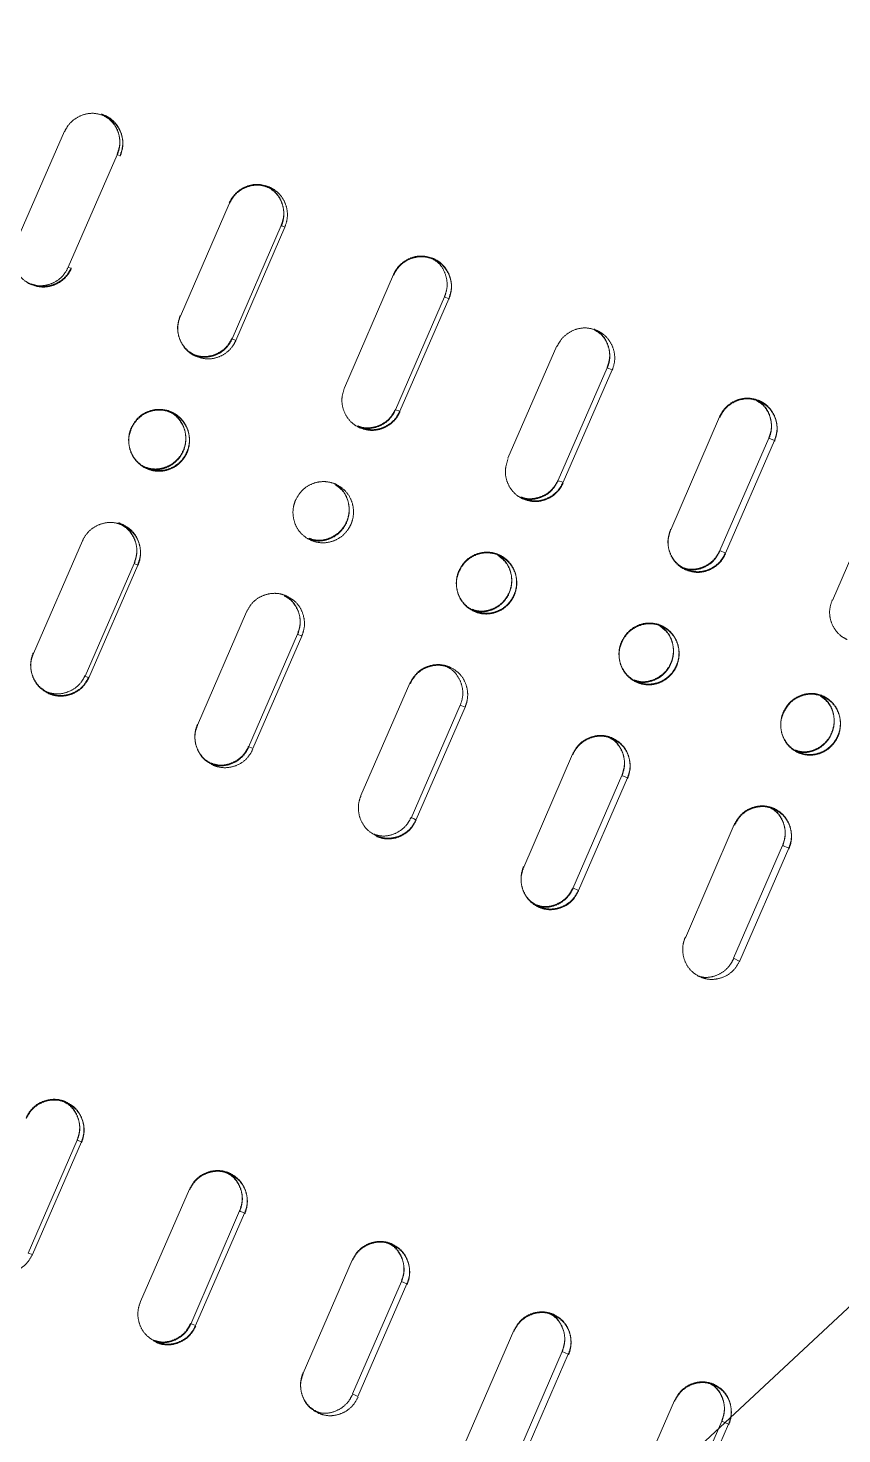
# Model space of a CAD drawing. Header units: millimetres. Extents: x -71377 to 516042, y -145869 to 441446.
# Drawn here: x 177106.5 to 177239.2, y 171241.6 to 171470.8 of the extents above; entities that cross this region are included whole.
import ezdxf

# ---------------------------------------------------------------- set-up
doc = ezdxf.new("R2010")
doc.units = ezdxf.units.MM
doc.header["$LTSCALE"] = 1000
doc.linetypes.add('IMPORT-DASHEDX2 _4_', pattern=[152.4, 101.6, -50.8])
for name, color, linetype, lineweight in [('05', 5, 'IMPORT-DASHEDX2 _4_', 5), ('06', 6, 'Continuous', 5), ('A-fnsh', 5, 'Continuous', 5), ('조경라인_dwg', 8, 'Continuous', 5)]:
    doc.layers.add(name, color=color, linetype=linetype, lineweight=lineweight)

# ---------------------------------------------------------------- blocks, each defined once
blk = doc.blocks.new('조경라인_dwg-6847807-지반층 배치도')
at = {"layer": '05'}
for p, q in [((177112.4, 171454.02), (177104.41, 171435.69)), ((177139.3, 171442.19), (177131.31, 171423.86)), ((177166.07, 171430.63), (177158.09, 171412.18)), ((177192.74, 171419.01), (177184.74, 171400.68)), ((177219.27, 171407.45), (177211.29, 171389)), ((177245.64, 171395.95), (177237.67, 171377.5)), ((177107.34, 171368.85), (177115.33, 171387.19)), ((177134.12, 171357.18), (177142.1, 171375.63)), ((177160.77, 171345.67), (177168.76, 171364.01)), ((177187.32, 171334), (177195.29, 171352.44)), ((177213.7, 171322.5), (177221.67, 171340.95)), ((177124.82, 171263.17), (177132.81, 171281.5)), ((177151.36, 171251.49), (177159.34, 171269.94)), ((177177.74, 171240), (177185.71, 171258.44)), ((177203.92, 171228.69), (177211.92, 171247.02))]:
    blk.add_line(p, q, dxfattribs=at)
at = {"layer": '05', "flags": 128}
for points in [[(177113.53, 171431.61), (177113.03, 171431.82), (177121.03, 171450.16), (177121.5, 171450.06)], [(177192.94, 171397), (177193.73, 171396.76), (177201.72, 171415.09), (177200.91, 171415.45), (177192.92, 171397.11)], [(177142.45, 171353.55), (177150.42, 171372), (177151.13, 171371.69), (177143.14, 171353.36), (177142.43, 171353.67)], [(177168.97, 171341.99), (177176.94, 171360.44), (177177.75, 171360.09), (177169.76, 171341.76), (177168.95, 171342.11), (177169.78, 171341.64)], [(177195.34, 171330.5), (177203.32, 171348.95), (177204.23, 171348.55), (177196.24, 171330.22), (177195.32, 171330.61)], [(177222.58, 171318.63), (177221.54, 171319.19), (177229.53, 171337.52), (177230.55, 171337.08), (177222.56, 171318.74)], [(177133.01, 171259.49), (177140.98, 171277.94), (177141.79, 171277.59), (177133.8, 171259.25), (177132.99, 171259.6)]]:
    blk.add_lwpolyline(points, dxfattribs=at)
for points in [[(177147.75, 171438.61), (177148.35, 171438.35), (177140.38, 171419.9), (177139.78, 171420.16)], [(177174.4, 171427), (177166.42, 171408.55), (177167.11, 171408.36), (177175.1, 171426.7)], [(177227.29, 171403.95), (177219.3, 171385.62), (177220.21, 171385.22), (177228.2, 171403.55)], [(177115.81, 171365.16), (177123.8, 171383.5), (177124.4, 171383.24), (177116.41, 171364.9)], [(177106.49, 171271.05), (177114.47, 171289.5), (177115.17, 171289.19), (177107.18, 171270.85)], [(177159.37, 171248.11), (177167.36, 171266.44), (177168.27, 171266.04), (177160.28, 171247.71)], [(177185.6, 171236.57), (177193.57, 171255.02), (177194.59, 171254.57), (177186.6, 171236.24)], [(177211.62, 171225.34), (177219.61, 171243.67), (177220.73, 171243.18), (177212.74, 171224.85)]]:
    blk.add_lwpolyline(points, close=True, dxfattribs=at)
at = {"layer": '05'}
for points, knots in [([(177118.96, 171456.51), (177118.43, 171456.68), (177117.36, 171457.03), (177115.65, 171456.83), (177114.12, 171456.12), (177113.01, 171455.06), (177112.58, 171454.24), (177112.41, 171453.91)], [0, 0, 0, 0, 0.214691, 0.429384, 0.644077, 0.858772, 1, 1, 1, 1]), ([(177118.46, 171456.84), (177118.95, 171456.56), (177119.93, 171456.02), (177120.94, 171454.63), (177121.47, 171453.02), (177121.45, 171451.49), (177121.13, 171450.62), (177121.01, 171450.27)], [0, 0, 0, 0, 0.214692, 0.429384, 0.644077, 0.858772, 1, 1, 1, 1]), ([(177118.47, 171456.72), (177118.96, 171456.45), (177119.94, 171455.9), (177120.96, 171454.52), (177121.48, 171452.91), (177121.47, 171451.38), (177121.15, 171450.5), (177121.03, 171450.16)], [0, 0, 0, 0, 0.214692, 0.429384, 0.644077, 0.858772, 1, 1, 1, 1]), ([(177121.5, 171450.06), (177121.67, 171450.59), (177122.02, 171451.67), (177121.84, 171453.38), (177121.13, 171454.92), (177120.09, 171456.03), (177119.27, 171456.45), (177118.95, 171456.62)], [0, 0, 0, 0, 0.214695, 0.429386, 0.644077, 0.858773, 1, 1, 1, 1]), ([(177121.52, 171449.94), (177121.69, 171450.48), (177122.04, 171451.55), (177121.85, 171453.27), (177121.15, 171454.81), (177120.11, 171455.92), (177119.29, 171456.34), (177118.96, 171456.51)], [0, 0, 0, 0, 0.214695, 0.429386, 0.644077, 0.858773, 1, 1, 1, 1]), ([(177145.82, 171444.91), (177145.29, 171445.08), (177144.22, 171445.43), (177142.52, 171445.23), (177140.98, 171444.51), (177139.88, 171443.46), (177139.45, 171442.63), (177139.28, 171442.31)], [0, 0, 0, 0, 0.214693, 0.429385, 0.644078, 0.858772, 1, 1, 1, 1]), ([(177145.83, 171444.8), (177145.3, 171444.97), (177144.24, 171445.31), (177142.53, 171445.12), (177141, 171444.4), (177139.9, 171443.35), (177139.47, 171442.52), (177139.3, 171442.19)], [0, 0, 0, 0, 0.214693, 0.429385, 0.644078, 0.858772, 1, 1, 1, 1]), ([(177145.22, 171445.17), (177145.71, 171444.9), (177146.68, 171444.36), (177147.7, 171442.97), (177148.21, 171441.36), (177148.2, 171439.84), (177147.88, 171438.96), (177147.75, 171438.61)], [0, 0, 0, 0, 0.214693, 0.429384, 0.644077, 0.858772, 1, 1, 1, 1]), ([(177145.24, 171445.06), (177145.72, 171444.79), (177146.7, 171444.24), (177147.71, 171442.86), (177148.23, 171441.25), (177148.21, 171439.72), (177147.9, 171438.85), (177147.77, 171438.5)], [0, 0, 0, 0, 0.214693, 0.429384, 0.644077, 0.858772, 1, 1, 1, 1]), ([(177148.35, 171438.35), (177148.53, 171438.89), (177148.88, 171439.96), (177148.69, 171441.68), (177148, 171443.22), (177146.96, 171444.32), (177146.14, 171444.75), (177145.82, 171444.91)], [0, 0, 0, 0, 0.214695, 0.429386, 0.644078, 0.858773, 1, 1, 1, 1]), ([(177104.42, 171435.57), (177104.25, 171435.04), (177103.9, 171433.96), (177104.09, 171432.25), (177104.79, 171430.71), (177105.83, 171429.6), (177106.65, 171429.18), (177106.98, 171429.01)], [0, 0, 0, 0, 0.214692, 0.429386, 0.644079, 0.858774, 1, 1, 1, 1]), ([(177172.58, 171433.25), (177172.05, 171433.42), (177170.99, 171433.76), (177169.3, 171433.56), (177167.77, 171432.84), (177166.66, 171431.79), (177166.24, 171430.96), (177166.07, 171430.63)], [0, 0, 0, 0, 0.214693, 0.429385, 0.644078, 0.858772, 1, 1, 1, 1]), ([(177172.6, 171433.13), (177172.07, 171433.3), (177171.01, 171433.64), (177169.31, 171433.44), (177167.78, 171432.73), (177166.68, 171431.67), (177166.25, 171430.85), (177166.08, 171430.52)], [0, 0, 0, 0, 0.214693, 0.429385, 0.644078, 0.858772, 1, 1, 1, 1]), ([(177172.2, 171433.34), (177172.57, 171433.13), (177173.42, 171432.64), (177174.34, 171431.36), (177174.86, 171429.75), (177174.84, 171428.23), (177174.52, 171427.35), (177174.4, 171427)], [0, 0, 0, 0, 0.172816, 0.398956, 0.625098, 0.851241, 1, 1, 1, 1]), ([(177175.1, 171426.7), (177175.28, 171427.23), (177175.62, 171428.31), (177175.45, 171430.02), (177174.75, 171431.56), (177173.72, 171432.66), (177172.91, 171433.08), (177172.58, 171433.25)], [0, 0, 0, 0, 0.214695, 0.429387, 0.644078, 0.858773, 1, 1, 1, 1]), ([(177175.12, 171426.58), (177175.29, 171427.12), (177175.64, 171428.19), (177175.46, 171429.91), (177174.77, 171431.44), (177173.74, 171432.54), (177172.92, 171432.97), (177172.6, 171433.13)], [0, 0, 0, 0, 0.214695, 0.429387, 0.644078, 0.858773, 1, 1, 1, 1]), ([(177113.03, 171431.82), (177112.76, 171431.33), (177112.21, 171430.34), (177110.83, 171429.31), (177109.22, 171428.78), (177107.7, 171428.78), (177106.83, 171429.1), (177106.49, 171429.22)], [0, 0, 0, 0, 0.214691, 0.429386, 0.644079, 0.858773, 1, 1, 1, 1]), ([(177106.96, 171429.12), (177107.5, 171428.95), (177108.56, 171428.6), (177110.27, 171428.8), (177111.81, 171429.52), (177112.91, 171430.57), (177113.34, 171431.39), (177113.51, 171431.72)], [0, 0, 0, 0, 0.214691, 0.429385, 0.644077, 0.858772, 1, 1, 1, 1]), ([(177106.98, 171429.01), (177107.51, 171428.83), (177108.58, 171428.49), (177110.29, 171428.69), (177111.82, 171429.4), (177112.93, 171430.45), (177113.36, 171431.28), (177113.53, 171431.61)], [0, 0, 0, 0, 0.214691, 0.429385, 0.644077, 0.858772, 1, 1, 1, 1]), ([(177131.29, 171423.97), (177131.12, 171423.44), (177130.77, 171422.36), (177130.95, 171420.65), (177131.65, 171419.11), (177132.69, 171418), (177133.51, 171417.58), (177133.83, 171417.41)], [0, 0, 0, 0, 0.214691, 0.429386, 0.644078, 0.858772, 1, 1, 1, 1]), ([(177131.31, 171423.86), (177131.13, 171423.32), (177130.79, 171422.25), (177130.97, 171420.53), (177131.67, 171418.99), (177132.71, 171417.89), (177133.52, 171417.46), (177133.85, 171417.3)], [0, 0, 0, 0, 0.214691, 0.429386, 0.644078, 0.858772, 1, 1, 1, 1]), ([(177199.25, 171421.52), (177198.72, 171421.69), (177197.66, 171422.03), (177195.97, 171421.83), (177194.45, 171421.11), (177193.35, 171420.05), (177192.92, 171419.22), (177192.75, 171418.9)], [0, 0, 0, 0, 0.214693, 0.429385, 0.644078, 0.858772, 1, 1, 1, 1]), ([(177198.79, 171421.74), (177199.14, 171421.54), (177199.97, 171421.06), (177200.87, 171419.79), (177201.38, 171418.19), (177201.35, 171416.67), (177201.04, 171415.79), (177200.91, 171415.45)], [0, 0, 0, 0, 0.165868, 0.393908, 0.621949, 0.849991, 1, 1, 1, 1]), ([(177198.81, 171421.63), (177199.16, 171421.43), (177199.99, 171420.95), (177200.88, 171419.68), (177201.4, 171418.08), (177201.37, 171416.55), (177201.05, 171415.68), (177200.93, 171415.33)], [0, 0, 0, 0, 0.165868, 0.393908, 0.621949, 0.849991, 1, 1, 1, 1]), ([(177201.74, 171414.98), (177201.92, 171415.52), (177202.26, 171416.59), (177202.09, 171418.3), (177201.4, 171419.83), (177200.38, 171420.93), (177199.57, 171421.35), (177199.25, 171421.52)], [0, 0, 0, 0, 0.214695, 0.429386, 0.644078, 0.858773, 1, 1, 1, 1]), ([(177139.76, 171420.28), (177139.49, 171419.79), (177138.94, 171418.8), (177137.56, 171417.77), (177135.96, 171417.23), (177134.44, 171417.24), (177133.58, 171417.55), (177133.23, 171417.67)], [0, 0, 0, 0, 0.214692, 0.429386, 0.644078, 0.858773, 1, 1, 1, 1]), ([(177139.78, 171420.16), (177139.51, 171419.67), (177138.96, 171418.68), (177137.58, 171417.65), (177135.97, 171417.12), (177134.46, 171417.12), (177133.59, 171417.43), (177133.25, 171417.56)], [0, 0, 0, 0, 0.214692, 0.429386, 0.644078, 0.858773, 1, 1, 1, 1]), ([(177133.85, 171417.3), (177134.38, 171417.12), (177135.44, 171416.78), (177137.15, 171416.98), (177138.68, 171417.7), (177139.78, 171418.75), (177140.21, 171419.58), (177140.38, 171419.9)], [0, 0, 0, 0, 0.214692, 0.429384, 0.644077, 0.858772, 1, 1, 1, 1]), ([(177158.09, 171412.18), (177157.92, 171411.65), (177157.57, 171410.57), (177157.75, 171408.86), (177158.45, 171407.32), (177159.48, 171406.22), (177160.29, 171405.8), (177160.61, 171405.63)], [0, 0, 0, 0, 0.214691, 0.429387, 0.644078, 0.858773, 1, 1, 1, 1]), ([(177225.73, 171410.08), (177225.21, 171410.25), (177224.16, 171410.59), (177222.48, 171410.38), (177220.96, 171409.66), (177219.86, 171408.6), (177219.43, 171407.78), (177219.27, 171407.45)], [0, 0, 0, 0, 0.214693, 0.429385, 0.644078, 0.858772, 1, 1, 1, 1]), ([(177225.75, 171409.97), (177225.23, 171410.14), (177224.18, 171410.47), (177222.49, 171410.27), (177220.97, 171409.54), (177219.88, 171408.49), (177219.45, 171407.66), (177219.28, 171407.33)], [0, 0, 0, 0, 0.214693, 0.429385, 0.644078, 0.858772, 1, 1, 1, 1]), ([(177225.24, 171410.2), (177225.57, 171410.01), (177226.37, 171409.55), (177227.25, 171408.3), (177227.76, 171406.7), (177227.73, 171405.17), (177227.41, 171404.3), (177227.29, 171403.95)], [0, 0, 0, 0, 0.158726, 0.388719, 0.618712, 0.848707, 1, 1, 1, 1]), ([(177225.26, 171410.09), (177225.59, 171409.9), (177226.39, 171409.43), (177227.27, 171408.18), (177227.77, 171406.58), (177227.75, 171405.06), (177227.43, 171404.18), (177227.3, 171403.84)], [0, 0, 0, 0, 0.158726, 0.388719, 0.618712, 0.848707, 1, 1, 1, 1]), ([(177228.2, 171403.55), (177228.38, 171404.09), (177228.73, 171405.16), (177228.56, 171406.87), (177227.88, 171408.4), (177226.86, 171409.5), (177226.05, 171409.92), (177225.73, 171410.08)], [0, 0, 0, 0, 0.214695, 0.429386, 0.644078, 0.858773, 1, 1, 1, 1]), ([(177228.22, 171403.44), (177228.4, 171403.97), (177228.75, 171405.05), (177228.57, 171406.76), (177227.89, 171408.29), (177226.88, 171409.38), (177226.07, 171409.8), (177225.75, 171409.97)], [0, 0, 0, 0, 0.214695, 0.429386, 0.644078, 0.858773, 1, 1, 1, 1]), ([(177123.3, 171405.64), (177123.58, 171406.13), (177124.13, 171407.12), (177125.51, 171408.15), (177127.11, 171408.69), (177128.81, 171408.66), (177130.4, 171408.07), (177131.69, 171406.98), (177132.56, 171405.51), (177132.89, 171403.84), (177132.7, 171402.54), (177132.44, 171401.84), (177132.37, 171401.68)], [0, 0, 0, 0, 0.0536882, 0.1073771, 0.1610654, 0.2147544, 0.2684431, 0.3221314, 0.3758196, 0.4295084, 0.4831969, 0.5, 0.5, 0.5, 0.5]), ([(177123.32, 171405.52), (177123.59, 171406.02), (177124.14, 171407), (177125.52, 171408.03), (177127.13, 171408.58), (177128.83, 171408.55), (177130.41, 171407.95), (177131.71, 171406.86), (177132.57, 171405.4), (177132.9, 171403.73), (177132.72, 171402.42), (177132.46, 171401.73), (177132.39, 171401.57)], [0, 0, 0, 0, 0.0536882, 0.1073771, 0.1610654, 0.2147544, 0.2684431, 0.3221314, 0.3758196, 0.4295084, 0.4831969, 0.5, 0.5, 0.5, 0.5]), ([(177129.22, 171408.45), (177129.4, 171408.39), (177130.11, 171408.15), (177131.09, 171407.22), (177131.96, 171405.78), (177132.29, 171404.1), (177132.05, 171402.41), (177131.27, 171400.89), (177130.03, 171399.7), (177128.49, 171399.01), (177126.8, 171398.83), (177125.76, 171399.18), (177125.24, 171399.35)], [0, 0, 0, 0, 0.036868, 0.144259, 0.251651, 0.359043, 0.466435, 0.573828, 0.68122, 0.788611, 0.896004, 1, 1, 1, 1]), ([(177129.23, 171408.33), (177129.41, 171408.27), (177130.12, 171408.04), (177131.1, 171407.1), (177131.98, 171405.67), (177132.3, 171403.99), (177132.07, 171402.3), (177131.29, 171400.77), (177130.05, 171399.59), (177128.5, 171398.89), (177126.82, 171398.71), (177125.77, 171399.06), (177125.26, 171399.23)], [0, 0, 0, 0, 0.036868, 0.144259, 0.251651, 0.359043, 0.466435, 0.573828, 0.68122, 0.788611, 0.896004, 1, 1, 1, 1]), ([(177166.4, 171408.67), (177166.13, 171408.18), (177165.58, 171407.19), (177164.2, 171406.15), (177162.61, 171405.62), (177161.23, 171405.6), (177160.48, 171405.86), (177160.26, 171405.94)], [0, 0, 0, 0, 0.226042, 0.452087, 0.678129, 0.904175, 1, 1, 1, 1]), ([(177166.42, 171408.55), (177166.15, 171408.06), (177165.6, 171407.07), (177164.22, 171406.04), (177162.63, 171405.51), (177161.24, 171405.49), (177160.5, 171405.75), (177160.28, 171405.82)], [0, 0, 0, 0, 0.226042, 0.452087, 0.678129, 0.904175, 1, 1, 1, 1]), ([(177160.6, 171405.75), (177161.13, 171405.58), (177162.19, 171405.23), (177163.88, 171405.43), (177165.41, 171406.15), (177166.51, 171407.21), (177166.94, 171408.03), (177167.11, 171408.36)], [0, 0, 0, 0, 0.214692, 0.429385, 0.644077, 0.858772, 1, 1, 1, 1]), ([(177160.61, 171405.63), (177161.14, 171405.46), (177162.2, 171405.12), (177163.9, 171405.32), (177165.43, 171406.04), (177166.53, 171407.09), (177166.96, 171407.92), (177167.13, 171408.25)], [0, 0, 0, 0, 0.214692, 0.429385, 0.644077, 0.858772, 1, 1, 1, 1]), ([(177132.37, 171401.68), (177132.22, 171401.33), (177131.74, 171400.5), (177130.63, 171399.45), (177129.08, 171398.74), (177127.39, 171398.59), (177125.75, 171399.01), (177124.35, 171399.96), (177123.33, 171401.32), (177122.84, 171402.94), (177122.87, 171404.45), (177123.18, 171405.31), (177123.3, 171405.64)], [0.5, 0.5, 0.5, 0.5, 0.5368857, 0.590574, 0.6442621, 0.6979511, 0.7516398, 0.805328, 0.8590165, 0.9127046, 0.966394, 1, 1, 1, 1]), ([(177132.39, 171401.57), (177132.23, 171401.21), (177131.75, 171400.39), (177130.65, 171399.33), (177129.1, 171398.63), (177127.41, 171398.47), (177125.77, 171398.9), (177124.36, 171399.84), (177123.35, 171401.21), (177122.85, 171402.83), (177122.89, 171404.33), (177123.2, 171405.19), (177123.32, 171405.52)], [0.5, 0.5, 0.5, 0.5, 0.5368857, 0.590574, 0.6442621, 0.6979511, 0.7516398, 0.805328, 0.8590165, 0.9127046, 0.966394, 1, 1, 1, 1]), ([(177184.76, 171400.56), (177184.59, 171400.02), (177184.24, 171398.95), (177184.41, 171397.24), (177185.1, 171395.71), (177186.13, 171394.6), (177186.94, 171394.18), (177187.26, 171394.02)], [0, 0, 0, 0, 0.214692, 0.429386, 0.644078, 0.858773, 1, 1, 1, 1]), ([(177150.1, 171393.85), (177150.38, 171394.34), (177150.93, 171395.33), (177152.3, 171396.36), (177153.91, 171396.91), (177155.6, 171396.88), (177157.18, 171396.29), (177158.47, 171395.2), (177159.32, 171393.74), (177159.65, 171392.07), (177159.47, 171390.76), (177159.21, 171390.07), (177159.14, 171389.91)], [0, 0, 0, 0, 0.0536882, 0.1073773, 0.1610655, 0.2147545, 0.2684432, 0.3221314, 0.3758196, 0.4295084, 0.4831969, 0.5, 0.5, 0.5, 0.5]), ([(177156.5, 171396.55), (177156.92, 171396.24), (177157.78, 171395.61), (177158.6, 171394.16), (177158.93, 171392.49), (177158.69, 171390.8), (177157.91, 171389.28), (177156.68, 171388.09), (177155.14, 171387.4), (177153.58, 171387.21), (177152.65, 171387.51), (177152.26, 171387.64)], [0, 0, 0, 0, 0.10675, 0.222017, 0.337286, 0.452554, 0.567823, 0.683091, 0.798358, 0.913627, 1, 1, 1, 1]), ([(177156.52, 171396.43), (177156.93, 171396.13), (177157.8, 171395.5), (177158.62, 171394.04), (177158.95, 171392.38), (177158.71, 171390.68), (177157.93, 171389.16), (177156.69, 171387.98), (177155.15, 171387.28), (177153.59, 171387.09), (177152.67, 171387.39), (177152.27, 171387.52)], [0, 0, 0, 0, 0.10675, 0.222017, 0.337286, 0.452554, 0.567823, 0.683091, 0.798358, 0.913627, 1, 1, 1, 1]), ([(177192.92, 171397.11), (177192.65, 171396.62), (177192.1, 171395.63), (177190.73, 171394.59), (177189.14, 171394.06), (177187.78, 171394.04), (177187.06, 171394.29), (177186.86, 171394.36)], [0, 0, 0, 0, 0.2279243, 0.455852, 0.6837765, 0.9117043, 1, 1, 1, 1]), ([(177192.94, 171397), (177192.66, 171396.5), (177192.12, 171395.52), (177190.74, 171394.48), (177189.15, 171393.95), (177187.8, 171393.92), (177187.08, 171394.17), (177186.87, 171394.24)], [0, 0, 0, 0, 0.2279243, 0.455852, 0.6837765, 0.9117043, 1, 1, 1, 1]), ([(177187.24, 171394.13), (177187.77, 171393.96), (177188.82, 171393.62), (177190.52, 171393.83), (177192.04, 171394.55), (177193.14, 171395.6), (177193.56, 171396.43), (177193.73, 171396.76)], [0, 0, 0, 0, 0.214692, 0.429384, 0.644077, 0.858772, 1, 1, 1, 1]), ([(177187.26, 171394.02), (177187.79, 171393.85), (177188.84, 171393.51), (177190.53, 171393.71), (177192.05, 171394.43), (177193.15, 171395.49), (177193.58, 171396.32), (177193.75, 171396.64)], [0, 0, 0, 0, 0.214692, 0.429384, 0.644077, 0.858772, 1, 1, 1, 1]), ([(177159.14, 171389.91), (177158.98, 171389.56), (177158.5, 171388.73), (177157.4, 171387.67), (177155.85, 171386.97), (177154.17, 171386.81), (177152.54, 171387.23), (177151.14, 171388.17), (177150.13, 171389.53), (177149.64, 171391.16), (177149.67, 171392.66), (177149.98, 171393.52), (177150.1, 171393.85)], [0.5, 0.5, 0.5, 0.5, 0.5368857, 0.590574, 0.644262, 0.6979511, 0.7516398, 0.8053279, 0.8590165, 0.9127045, 0.966394, 1, 1, 1, 1]), ([(177115.33, 171387.19), (177115.6, 171387.68), (177116.15, 171388.67), (177117.53, 171389.7), (177119.14, 171390.24), (177120.65, 171390.23), (177121.52, 171389.92), (177121.86, 171389.79)], [0, 0, 0, 0, 0.214695, 0.429385, 0.64408, 0.858772, 1, 1, 1, 1]), ([(177123.78, 171383.61), (177123.96, 171384.15), (177124.31, 171385.22), (177124.12, 171386.94), (177123.43, 171388.47), (177122.39, 171389.58), (177121.57, 171390), (177121.25, 171390.17)], [0, 0, 0, 0, 0.214695, 0.429386, 0.64408, 0.858773, 1, 1, 1, 1]), ([(177123.8, 171383.5), (177123.97, 171384.03), (177124.32, 171385.11), (177124.14, 171386.82), (177123.44, 171388.36), (177122.41, 171389.46), (177121.59, 171389.89), (177121.26, 171390.06)], [0, 0, 0, 0, 0.214695, 0.429386, 0.64408, 0.858773, 1, 1, 1, 1]), ([(177121.85, 171389.91), (177122.33, 171389.64), (177123.31, 171389.09), (177124.32, 171387.71), (177124.84, 171386.1), (177124.82, 171384.57), (177124.51, 171383.7), (177124.38, 171383.35)], [0, 0, 0, 0, 0.214692, 0.429384, 0.644077, 0.858772, 1, 1, 1, 1]), ([(177121.86, 171389.79), (177122.35, 171389.52), (177123.33, 171388.98), (177124.34, 171387.59), (177124.86, 171385.98), (177124.84, 171384.46), (177124.52, 171383.58), (177124.4, 171383.24)], [0, 0, 0, 0, 0.214692, 0.429384, 0.644077, 0.858772, 1, 1, 1, 1]), ([(177211.28, 171389.11), (177211.1, 171388.58), (177210.75, 171387.5), (177210.92, 171385.79), (177211.61, 171384.26), (177212.62, 171383.17), (177213.43, 171382.75), (177213.75, 171382.58)], [0, 0, 0, 0, 0.214692, 0.429386, 0.644078, 0.858773, 1, 1, 1, 1]), ([(177211.29, 171389), (177211.12, 171388.46), (177210.77, 171387.39), (177210.94, 171385.68), (177211.62, 171384.15), (177212.64, 171383.05), (177213.45, 171382.63), (177213.77, 171382.47)], [0, 0, 0, 0, 0.214692, 0.429386, 0.644078, 0.858773, 1, 1, 1, 1]), ([(177176.75, 171382.34), (177177.03, 171382.84), (177177.58, 171383.82), (177178.95, 171384.86), (177180.55, 171385.4), (177182.23, 171385.38), (177183.8, 171384.79), (177185.09, 171383.71), (177185.94, 171382.25), (177186.26, 171380.58), (177186.07, 171379.28), (177185.81, 171378.58), (177185.74, 171378.42)], [0, 0, 0, 0, 0.0536882, 0.1073771, 0.1610655, 0.2147545, 0.268443, 0.3221314, 0.3758197, 0.4295083, 0.4831969, 0.5, 0.5, 0.5, 0.5]), ([(177176.77, 171382.23), (177177.05, 171382.72), (177177.59, 171383.71), (177178.97, 171384.74), (177180.56, 171385.29), (177182.25, 171385.26), (177183.82, 171384.68), (177185.1, 171383.59), (177185.95, 171382.13), (177186.28, 171380.47), (177186.09, 171379.16), (177185.83, 171378.47), (177185.76, 171378.31)], [0, 0, 0, 0, 0.0536882, 0.1073771, 0.1610655, 0.2147545, 0.268443, 0.3221314, 0.3758197, 0.4295083, 0.4831969, 0.5, 0.5, 0.5, 0.5]), ([(177183.05, 171384.97), (177183.46, 171384.67), (177184.32, 171384.04), (177185.12, 171382.6), (177185.45, 171380.94), (177185.21, 171379.24), (177184.43, 171377.72), (177183.2, 171376.53), (177181.66, 171375.84), (177180.13, 171375.65), (177179.23, 171375.94), (177178.86, 171376.06)], [0, 0, 0, 0, 0.106038, 0.221984, 0.33793, 0.453876, 0.569823, 0.685768, 0.801713, 0.91766, 1, 1, 1, 1]), ([(177183.07, 171384.86), (177183.48, 171384.56), (177184.33, 171383.93), (177185.14, 171382.48), (177185.47, 171380.82), (177185.22, 171379.13), (177184.44, 171377.61), (177183.21, 171376.42), (177181.68, 171375.72), (177180.15, 171375.53), (177179.25, 171375.82), (177178.87, 171375.94)], [0, 0, 0, 0, 0.106038, 0.221984, 0.33793, 0.453876, 0.569823, 0.685768, 0.801713, 0.91766, 1, 1, 1, 1]), ([(177219.3, 171385.62), (177219.02, 171385.12), (177218.47, 171384.14), (177217.11, 171383.1), (177215.52, 171382.56), (177214.19, 171382.53), (177213.49, 171382.77), (177213.31, 171382.83)], [0, 0, 0, 0, 0.229859, 0.459721, 0.68958, 0.919443, 1, 1, 1, 1]), ([(177219.31, 171385.5), (177219.04, 171385.01), (177218.49, 171384.02), (177217.12, 171382.98), (177215.54, 171382.45), (177214.21, 171382.42), (177213.51, 171382.66), (177213.33, 171382.72)], [0, 0, 0, 0, 0.229859, 0.459721, 0.68958, 0.919443, 1, 1, 1, 1]), ([(177213.75, 171382.58), (177214.27, 171382.41), (177215.32, 171382.08), (177217, 171382.28), (177218.52, 171383.01), (177219.62, 171384.06), (177220.04, 171384.89), (177220.21, 171385.22)], [0, 0, 0, 0, 0.214692, 0.429384, 0.644077, 0.858772, 1, 1, 1, 1]), ([(177213.77, 171382.47), (177214.29, 171382.3), (177215.34, 171381.96), (177217.02, 171382.17), (177218.54, 171382.89), (177219.64, 171383.95), (177220.06, 171384.77), (177220.23, 171385.1)], [0, 0, 0, 0, 0.214692, 0.429384, 0.644077, 0.858772, 1, 1, 1, 1]), ([(177185.74, 171378.42), (177185.59, 171378.07), (177185.11, 171377.24), (177184.01, 171376.18), (177182.47, 171375.47), (177180.79, 171375.32), (177179.16, 171375.73), (177177.77, 171376.67), (177176.77, 171378.03), (177176.28, 171379.65), (177176.32, 171381.15), (177176.63, 171382.01), (177176.75, 171382.34)], [0.5, 0.5, 0.5, 0.5, 0.5368856, 0.590574, 0.644262, 0.6979512, 0.7516397, 0.805328, 0.8590165, 0.9127045, 0.966394, 1, 1, 1, 1]), ([(177185.76, 171378.31), (177185.6, 171377.95), (177185.13, 171377.13), (177184.03, 171376.07), (177182.49, 171375.36), (177180.81, 171375.2), (177179.18, 171375.62), (177177.79, 171376.56), (177176.79, 171377.92), (177176.3, 171379.54), (177176.34, 171381.04), (177176.65, 171381.9), (177176.77, 171382.23)], [0.5, 0.5, 0.5, 0.5, 0.5368856, 0.590574, 0.644262, 0.6979512, 0.7516397, 0.805328, 0.8590165, 0.9127045, 0.966394, 1, 1, 1, 1]), ([(177142.1, 171375.63), (177142.37, 171376.12), (177142.92, 171377.11), (177144.3, 171378.14), (177145.9, 171378.68), (177147.41, 171378.68), (177148.27, 171378.37), (177148.61, 171378.24)], [0, 0, 0, 0, 0.214695, 0.429386, 0.64408, 0.858773, 1, 1, 1, 1]), ([(177150.42, 171372), (177150.6, 171372.54), (177150.95, 171373.61), (177150.77, 171375.33), (177150.07, 171376.86), (177149.14, 171377.88), (177148.45, 171378.25), (177148.24, 171378.36)], [0, 0, 0, 0, 0.226045, 0.452086, 0.678131, 0.904174, 1, 1, 1, 1]), ([(177150.44, 171371.89), (177150.62, 171372.42), (177150.96, 171373.5), (177150.79, 171375.21), (177150.09, 171376.74), (177149.16, 171377.76), (177148.47, 171378.13), (177148.26, 171378.24)], [0, 0, 0, 0, 0.226045, 0.452086, 0.678131, 0.904174, 1, 1, 1, 1]), ([(177148.61, 171378.24), (177149.1, 171377.97), (177150.07, 171377.43), (177151.08, 171376.05), (177151.59, 171374.44), (177151.57, 171372.92), (177151.25, 171372.04), (177151.13, 171371.69)], [0, 0, 0, 0, 0.214692, 0.429385, 0.644077, 0.858772, 1, 1, 1, 1]), ([(177237.65, 171377.62), (177237.48, 171377.08), (177237.12, 171376.01), (177237.29, 171374.3), (177237.97, 171372.77), (177238.98, 171371.68), (177239.78, 171371.26), (177240.1, 171371.1)], [0, 0, 0, 0, 0.214692, 0.429386, 0.644078, 0.858773, 1, 1, 1, 1]), ([(177203.28, 171370.78), (177203.56, 171371.27), (177204.11, 171372.26), (177205.48, 171373.3), (177207.07, 171373.84), (177208.74, 171373.82), (177210.31, 171373.24), (177211.58, 171372.16), (177212.42, 171370.71), (177212.74, 171369.04), (177212.55, 171367.74), (177212.29, 171367.04), (177212.22, 171366.88)], [0, 0, 0, 0, 0.0536882, 0.1073772, 0.1610655, 0.2147545, 0.2684431, 0.3221313, 0.3758196, 0.4295083, 0.4831969, 0.5, 0.5, 0.5, 0.5]), ([(177203.3, 171370.66), (177203.58, 171371.16), (177204.12, 171372.15), (177205.49, 171373.18), (177207.08, 171373.73), (177208.76, 171373.71), (177210.32, 171373.13), (177211.6, 171372.05), (177212.44, 171370.59), (177212.76, 171368.92), (177212.57, 171367.62), (177212.31, 171366.93), (177212.24, 171366.77)], [0, 0, 0, 0, 0.0536882, 0.1073772, 0.1610655, 0.2147545, 0.2684431, 0.3221313, 0.3758196, 0.4295083, 0.4831969, 0.5, 0.5, 0.5, 0.5]), ([(177209.46, 171373.45), (177209.86, 171373.16), (177210.71, 171372.54), (177211.5, 171371.1), (177211.83, 171369.44), (177211.58, 171367.75), (177210.8, 171366.23), (177209.57, 171365.04), (177208.05, 171364.34), (177206.54, 171364.14), (177205.67, 171364.42), (177205.32, 171364.53)], [0, 0, 0, 0, 0.105311, 0.22195, 0.338589, 0.455228, 0.571868, 0.688506, 0.805144, 0.921784, 1, 1, 1, 1]), ([(177209.48, 171373.34), (177209.88, 171373.04), (177210.72, 171372.42), (177211.52, 171370.98), (177211.84, 171369.33), (177211.6, 171367.63), (177210.82, 171366.11), (177209.59, 171364.92), (177208.06, 171364.23), (177206.56, 171364.03), (177205.68, 171364.31), (177205.33, 171364.42)], [0, 0, 0, 0, 0.105311, 0.22195, 0.338589, 0.455228, 0.571868, 0.688506, 0.805144, 0.921784, 1, 1, 1, 1]), ([(177109.86, 171362.41), (177109.37, 171362.68), (177108.4, 171363.23), (177107.38, 171364.61), (177106.86, 171366.22), (177106.88, 171367.75), (177107.2, 171368.62), (177107.32, 171368.97)], [0, 0, 0, 0, 0.214692, 0.429384, 0.644077, 0.858772, 1, 1, 1, 1]), ([(177109.88, 171362.29), (177109.39, 171362.57), (177108.41, 171363.11), (177107.4, 171364.49), (177106.88, 171366.1), (177106.9, 171367.63), (177107.21, 171368.51), (177107.34, 171368.85)], [0, 0, 0, 0, 0.214692, 0.429384, 0.644077, 0.858772, 1, 1, 1, 1]), ([(177212.22, 171366.88), (177212.07, 171366.53), (177211.59, 171365.7), (177210.49, 171364.64), (177208.96, 171363.93), (177207.29, 171363.77), (177205.67, 171364.18), (177204.29, 171365.12), (177203.29, 171366.47), (177202.81, 171368.09), (177202.85, 171369.59), (177203.16, 171370.45), (177203.28, 171370.78)], [0.5, 0.5, 0.5, 0.5, 0.5368857, 0.590574, 0.644262, 0.6979512, 0.7516398, 0.805328, 0.8590164, 0.9127045, 0.966394, 1, 1, 1, 1]), ([(177212.24, 171366.77), (177212.08, 171366.41), (177211.61, 171365.59), (177210.51, 171364.53), (177208.97, 171363.81), (177207.31, 171363.65), (177205.69, 171364.07), (177204.31, 171365), (177203.31, 171366.36), (177202.83, 171367.97), (177202.87, 171369.48), (177203.18, 171370.33), (177203.3, 171370.66)], [0.5, 0.5, 0.5, 0.5, 0.5368857, 0.590574, 0.644262, 0.6979512, 0.7516398, 0.805328, 0.8590164, 0.9127045, 0.966394, 1, 1, 1, 1]), ([(177168.76, 171364.01), (177169.04, 171364.5), (177169.59, 171365.49), (177170.96, 171366.52), (177172.55, 171367.06), (177174.06, 171367.06), (177174.92, 171366.75), (177175.26, 171366.63)], [0, 0, 0, 0, 0.214695, 0.429386, 0.64408, 0.858773, 1, 1, 1, 1]), ([(177168.78, 171363.89), (177169.05, 171364.39), (177169.6, 171365.37), (177170.98, 171366.41), (177172.57, 171366.95), (177174.07, 171366.95), (177174.93, 171366.64), (177175.27, 171366.52)], [0, 0, 0, 0, 0.214695, 0.429386, 0.64408, 0.858773, 1, 1, 1, 1]), ([(177176.96, 171360.33), (177177.13, 171360.87), (177177.48, 171361.94), (177177.31, 171363.65), (177176.61, 171365.18), (177175.71, 171366.19), (177175.04, 171366.55), (177174.85, 171366.65)], [0, 0, 0, 0, 0.2279279, 0.4558517, 0.6837786, 0.9117044, 1, 1, 1, 1]), ([(177175.26, 171366.63), (177175.74, 171366.36), (177176.71, 171365.82), (177177.71, 171364.44), (177178.22, 171362.84), (177178.19, 171361.31), (177177.88, 171360.44), (177177.75, 171360.09)], [0, 0, 0, 0, 0.214692, 0.429385, 0.644078, 0.858772, 1, 1, 1, 1]), ([(177109.26, 171362.67), (177109.79, 171362.5), (177110.86, 171362.15), (177112.56, 171362.35), (177114.09, 171363.07), (177115.2, 171364.12), (177115.62, 171364.95), (177115.79, 171365.28)], [0, 0, 0, 0, 0.214692, 0.429384, 0.644077, 0.858772, 1, 1, 1, 1]), ([(177116.39, 171365.02), (177116.12, 171364.52), (177115.57, 171363.54), (177114.19, 171362.5), (177112.58, 171361.97), (177111.07, 171361.97), (177110.2, 171362.28), (177109.86, 171362.41)], [0, 0, 0, 0, 0.214692, 0.429386, 0.644078, 0.858774, 1, 1, 1, 1]), ([(177116.41, 171364.9), (177116.13, 171364.41), (177115.58, 171363.42), (177114.2, 171362.39), (177112.6, 171361.85), (177111.09, 171361.86), (177110.22, 171362.17), (177109.88, 171362.29)], [0, 0, 0, 0, 0.214692, 0.429386, 0.644078, 0.858774, 1, 1, 1, 1]), ([(177229.66, 171359.28), (177229.93, 171359.78), (177230.48, 171360.77), (177231.85, 171361.8), (177233.43, 171362.36), (177235.1, 171362.34), (177236.65, 171361.76), (177237.92, 171360.68), (177238.75, 171359.23), (177239.06, 171357.57), (177238.87, 171356.26), (177238.61, 171355.57), (177238.54, 171355.41)], [0, 0, 0, 0, 0.0536882, 0.1073772, 0.1610655, 0.2147545, 0.268443, 0.3221313, 0.3758196, 0.4295083, 0.4831969, 0.5, 0.5, 0.5, 0.5]), ([(177229.68, 171359.17), (177229.95, 171359.66), (177230.5, 171360.65), (177231.86, 171361.69), (177233.45, 171362.24), (177235.11, 171362.22), (177236.67, 171361.64), (177237.93, 171360.57), (177238.77, 171359.12), (177239.08, 171357.45), (177238.89, 171356.15), (177238.63, 171355.46), (177238.56, 171355.3)], [0, 0, 0, 0, 0.0536882, 0.1073772, 0.1610655, 0.2147545, 0.268443, 0.3221313, 0.3758196, 0.4295083, 0.4831969, 0.5, 0.5, 0.5, 0.5]), ([(177235.72, 171362.01), (177236.11, 171361.72), (177236.94, 171361.1), (177237.73, 171359.67), (177238.04, 171358.01), (177237.79, 171356.32), (177237.02, 171354.8), (177235.79, 171353.61), (177234.27, 171352.91), (177232.8, 171352.71), (177231.95, 171352.98), (177231.62, 171353.08)], [0, 0, 0, 0, 0.1045664, 0.2219148, 0.339264, 0.4566129, 0.5739623, 0.6913108, 0.8086585, 0.9260085, 1, 1, 1, 1]), ([(177235.73, 171361.89), (177236.13, 171361.6), (177236.96, 171360.99), (177237.74, 171359.55), (177238.06, 171357.9), (177237.81, 171356.21), (177237.03, 171354.69), (177235.81, 171353.49), (177234.29, 171352.8), (177232.81, 171352.6), (177231.96, 171352.86), (177231.64, 171352.97)], [0, 0, 0, 0, 0.1045664, 0.2219148, 0.339264, 0.4566129, 0.5739623, 0.6913108, 0.8086585, 0.9260085, 1, 1, 1, 1]), ([(177136.63, 171350.74), (177136.14, 171351.01), (177135.17, 171351.56), (177134.16, 171352.94), (177133.64, 171354.55), (177133.66, 171356.07), (177133.98, 171356.95), (177134.11, 171357.3)], [0, 0, 0, 0, 0.214692, 0.429384, 0.644077, 0.858772, 1, 1, 1, 1]), ([(177238.54, 171355.41), (177238.39, 171355.06), (177237.91, 171354.23), (177236.82, 171353.17), (177235.29, 171352.45), (177233.63, 171352.29), (177232.02, 171352.7), (177230.65, 171353.63), (177229.66, 171354.98), (177229.18, 171356.6), (177229.23, 171358.1), (177229.54, 171358.95), (177229.66, 171359.28)], [0.5, 0.5, 0.5, 0.5, 0.5368856, 0.590574, 0.644262, 0.6979511, 0.7516398, 0.805328, 0.8590164, 0.9127046, 0.966394, 1, 1, 1, 1]), ([(177238.56, 171355.3), (177238.4, 171354.94), (177237.93, 171354.12), (177236.83, 171353.05), (177235.31, 171352.34), (177233.64, 171352.18), (177232.04, 171352.58), (177230.66, 171353.51), (177229.68, 171354.87), (177229.2, 171356.48), (177229.24, 171357.98), (177229.56, 171358.84), (177229.68, 171359.17)], [0.5, 0.5, 0.5, 0.5, 0.5368856, 0.590574, 0.644262, 0.6979511, 0.7516398, 0.805328, 0.8590164, 0.9127046, 0.966394, 1, 1, 1, 1]), ([(177136.64, 171350.63), (177136.16, 171350.9), (177135.19, 171351.44), (177134.18, 171352.82), (177133.66, 171354.43), (177133.68, 171355.96), (177134, 171356.83), (177134.12, 171357.18)], [0, 0, 0, 0, 0.214692, 0.429384, 0.644077, 0.858772, 1, 1, 1, 1]), ([(177195.29, 171352.44), (177195.57, 171352.94), (177196.12, 171353.93), (177197.49, 171354.96), (177199.07, 171355.51), (177200.57, 171355.51), (177201.42, 171355.2), (177201.76, 171355.08)], [0, 0, 0, 0, 0.214695, 0.429386, 0.64408, 0.858773, 1, 1, 1, 1]), ([(177195.31, 171352.33), (177195.58, 171352.82), (177196.13, 171353.81), (177197.5, 171354.85), (177199.09, 171355.39), (177200.59, 171355.39), (177201.44, 171355.09), (177201.78, 171354.96)], [0, 0, 0, 0, 0.214695, 0.429386, 0.64408, 0.858773, 1, 1, 1, 1]), ([(177203.32, 171348.95), (177203.49, 171349.49), (177203.84, 171350.56), (177203.67, 171352.27), (177202.98, 171353.79), (177202.1, 171354.79), (177201.45, 171355.14), (177201.28, 171355.23)], [0, 0, 0, 0, 0.229862, 0.45972, 0.689582, 0.919442, 1, 1, 1, 1]), ([(177203.33, 171348.83), (177203.51, 171349.37), (177203.86, 171350.44), (177203.69, 171352.16), (177203, 171353.68), (177202.12, 171354.67), (177201.47, 171355.02), (177201.3, 171355.11)], [0, 0, 0, 0, 0.229862, 0.45972, 0.689582, 0.919442, 1, 1, 1, 1]), ([(177201.76, 171355.08), (177202.24, 171354.81), (177203.2, 171354.27), (177204.2, 171352.9), (177204.7, 171351.29), (177204.67, 171349.77), (177204.36, 171348.9), (177204.23, 171348.55)], [0, 0, 0, 0, 0.214693, 0.429385, 0.644077, 0.858772, 1, 1, 1, 1]), ([(177201.78, 171354.96), (177202.26, 171354.7), (177203.22, 171354.16), (177204.21, 171352.78), (177204.72, 171351.18), (177204.69, 171349.66), (177204.37, 171348.78), (177204.25, 171348.43)], [0, 0, 0, 0, 0.214693, 0.429385, 0.644077, 0.858772, 1, 1, 1, 1]), ([(177136.3, 171350.96), (177136.71, 171350.83), (177137.64, 171350.54), (177139.21, 171350.74), (177140.74, 171351.46), (177141.84, 171352.51), (177142.26, 171353.34), (177142.43, 171353.67)], [0, 0, 0, 0, 0.172816, 0.398956, 0.625098, 0.851241, 1, 1, 1, 1]), ([(177136.32, 171350.84), (177136.72, 171350.72), (177137.66, 171350.42), (177139.23, 171350.63), (177140.75, 171351.34), (177141.85, 171352.4), (177142.28, 171353.22), (177142.45, 171353.55)], [0, 0, 0, 0, 0.172816, 0.398956, 0.625098, 0.851241, 1, 1, 1, 1]), ([(177143.15, 171353.24), (177142.88, 171352.75), (177142.33, 171351.76), (177140.95, 171350.73), (177139.36, 171350.19), (177137.85, 171350.2), (177136.99, 171350.5), (177136.64, 171350.63)], [0, 0, 0, 0, 0.214692, 0.429387, 0.644078, 0.858773, 1, 1, 1, 1]), ([(177163.27, 171339.13), (177162.79, 171339.4), (177161.82, 171339.94), (177160.82, 171341.32), (177160.31, 171342.93), (177160.33, 171344.45), (177160.65, 171345.33), (177160.77, 171345.67)], [0, 0, 0, 0, 0.214692, 0.429385, 0.644077, 0.858772, 1, 1, 1, 1]), ([(177221.67, 171340.95), (177221.94, 171341.44), (177222.49, 171342.43), (177223.86, 171343.47), (177225.44, 171344.02), (177226.92, 171344.02), (177227.77, 171343.72), (177228.11, 171343.6)], [0, 0, 0, 0, 0.214695, 0.429386, 0.64408, 0.858773, 1, 1, 1, 1]), ([(177221.69, 171340.83), (177221.96, 171341.33), (177222.51, 171342.32), (177223.87, 171343.36), (177225.45, 171343.9), (177226.94, 171343.91), (177227.79, 171343.6), (177228.13, 171343.48)], [0, 0, 0, 0, 0.214695, 0.429386, 0.64408, 0.858773, 1, 1, 1, 1]), ([(177229.53, 171337.52), (177229.71, 171338.06), (177230.06, 171339.13), (177229.89, 171340.84), (177229.21, 171342.36), (177228.35, 171343.34), (177227.72, 171343.68), (177227.57, 171343.76)], [0, 0, 0, 0, 0.2318538, 0.4637035, 0.6955566, 0.9274083, 1, 1, 1, 1]), ([(177229.55, 171337.41), (177229.72, 171337.95), (177230.07, 171339.02), (177229.91, 171340.73), (177229.23, 171342.25), (177228.37, 171343.22), (177227.74, 171343.56), (177227.59, 171343.65)], [0, 0, 0, 0, 0.2318538, 0.4637035, 0.6955566, 0.9274083, 1, 1, 1, 1]), ([(177228.11, 171343.6), (177228.59, 171343.33), (177229.54, 171342.79), (177230.53, 171341.42), (177231.02, 171339.82), (177230.99, 171338.3), (177230.68, 171337.43), (177230.55, 171337.08)], [0, 0, 0, 0, 0.214692, 0.429385, 0.644077, 0.858772, 1, 1, 1, 1]), ([(177228.13, 171343.48), (177228.6, 171343.21), (177229.56, 171342.68), (177230.54, 171341.31), (177231.04, 171339.71), (177231.01, 171338.19), (177230.69, 171337.31), (177230.57, 171336.96)], [0, 0, 0, 0, 0.214692, 0.429385, 0.644077, 0.858772, 1, 1, 1, 1]), ([(177162.9, 171339.38), (177163.28, 171339.26), (177164.19, 171338.98), (177165.73, 171339.18), (177167.25, 171339.9), (177168.35, 171340.95), (177168.78, 171341.78), (177168.95, 171342.11)], [0, 0, 0, 0, 0.165868, 0.393908, 0.621949, 0.849991, 1, 1, 1, 1]), ([(177169.76, 171341.76), (177169.49, 171341.26), (177168.94, 171340.27), (177167.57, 171339.24), (177165.97, 171338.7), (177164.47, 171338.7), (177163.61, 171339.01), (177163.27, 171339.13)], [0, 0, 0, 0, 0.214692, 0.429386, 0.644078, 0.858773, 1, 1, 1, 1]), ([(177169.78, 171341.64), (177169.5, 171341.15), (177168.96, 171340.16), (177167.58, 171339.12), (177165.99, 171338.58), (177164.49, 171338.59), (177163.63, 171338.89), (177163.29, 171339.02)], [0, 0, 0, 0, 0.214692, 0.429386, 0.644078, 0.858773, 1, 1, 1, 1]), ([(177189.78, 171327.58), (177189.3, 171327.85), (177188.34, 171328.39), (177187.34, 171329.76), (177186.84, 171331.37), (177186.86, 171332.89), (177187.18, 171333.76), (177187.3, 171334.11)], [0, 0, 0, 0, 0.214692, 0.429384, 0.644077, 0.858772, 1, 1, 1, 1]), ([(177189.79, 171327.46), (177189.31, 171327.73), (177188.35, 171328.27), (177187.36, 171329.65), (177186.85, 171331.25), (177186.88, 171332.77), (177187.19, 171333.65), (177187.32, 171334)], [0, 0, 0, 0, 0.214692, 0.429384, 0.644077, 0.858772, 1, 1, 1, 1]), ([(177189.35, 171327.86), (177189.72, 171327.75), (177190.6, 171327.47), (177192.12, 171327.69), (177193.63, 171328.4), (177194.73, 171329.46), (177195.16, 171330.29), (177195.32, 171330.61)], [0, 0, 0, 0, 0.158726, 0.388719, 0.618712, 0.848707, 1, 1, 1, 1]), ([(177189.37, 171327.74), (177189.73, 171327.63), (177190.62, 171327.36), (177192.13, 171327.57), (177193.65, 171328.29), (177194.75, 171329.34), (177195.17, 171330.17), (177195.34, 171330.5)], [0, 0, 0, 0, 0.158726, 0.388719, 0.618712, 0.848707, 1, 1, 1, 1]), ([(177196.24, 171330.22), (177195.97, 171329.72), (177195.42, 171328.73), (177194.05, 171327.7), (177192.47, 171327.15), (177190.97, 171327.15), (177190.12, 171327.46), (177189.78, 171327.58)], [0, 0, 0, 0, 0.214692, 0.429386, 0.644079, 0.858774, 1, 1, 1, 1]), ([(177196.26, 171330.1), (177195.98, 171329.61), (177195.44, 171328.62), (177194.07, 171327.58), (177192.48, 171327.04), (177190.99, 171327.04), (177190.13, 171327.34), (177189.79, 171327.46)], [0, 0, 0, 0, 0.214692, 0.429386, 0.644079, 0.858774, 1, 1, 1, 1]), ([(177216.12, 171316.1), (177215.65, 171316.36), (177214.69, 171316.9), (177213.71, 171318.27), (177213.21, 171319.87), (177213.24, 171321.39), (177213.55, 171322.27), (177213.68, 171322.62)], [0, 0, 0, 0, 0.214692, 0.429384, 0.644077, 0.858772, 1, 1, 1, 1]), ([(177215.67, 171316.29), (177216.01, 171316.19), (177216.87, 171315.93), (177218.36, 171316.14), (177219.87, 171316.86), (177220.96, 171317.92), (177221.39, 171318.75), (177221.56, 171319.07)], [0, 0, 0, 0, 0.151373, 0.3833758, 0.6153793, 0.8473846, 1, 1, 1, 1]), ([(177222.56, 171318.74), (177222.29, 171318.25), (177221.74, 171317.26), (177220.38, 171316.22), (177218.8, 171315.68), (177217.31, 171315.67), (177216.46, 171315.97), (177216.12, 171316.1)], [0, 0, 0, 0, 0.214692, 0.429386, 0.644078, 0.858773, 1, 1, 1, 1]), ([(177106.14, 171293.12), (177106.41, 171293.62), (177106.96, 171294.61), (177108.34, 171295.64), (177109.94, 171296.18), (177111.45, 171296.17), (177112.31, 171295.86), (177112.65, 171295.74)], [0, 0, 0, 0, 0.214695, 0.429387, 0.644078, 0.858773, 1, 1, 1, 1]), ([(177106.16, 171293.01), (177106.43, 171293.5), (177106.98, 171294.49), (177108.36, 171295.52), (177109.96, 171296.06), (177111.46, 171296.06), (177112.33, 171295.75), (177112.67, 171295.62)], [0, 0, 0, 0, 0.214695, 0.429387, 0.644078, 0.858773, 1, 1, 1, 1]), ([(177114.47, 171289.5), (177114.64, 171290.03), (177114.99, 171291.11), (177114.81, 171292.82), (177114.11, 171294.35), (177113.19, 171295.37), (177112.49, 171295.74), (177112.28, 171295.85)], [0, 0, 0, 0, 0.226046, 0.452087, 0.678129, 0.904174, 1, 1, 1, 1]), ([(177114.48, 171289.38), (177114.66, 171289.92), (177115.01, 171290.99), (177114.83, 171292.71), (177114.13, 171294.24), (177113.2, 171295.26), (177112.51, 171295.63), (177112.3, 171295.74)], [0, 0, 0, 0, 0.226046, 0.452087, 0.678129, 0.904174, 1, 1, 1, 1]), ([(177112.65, 171295.74), (177113.14, 171295.47), (177114.11, 171294.92), (177115.12, 171293.54), (177115.63, 171291.94), (177115.61, 171290.41), (177115.3, 171289.54), (177115.17, 171289.19)], [0, 0, 0, 0, 0.214691, 0.429383, 0.644074, 0.858772, 1, 1, 1, 1]), ([(177112.67, 171295.62), (177113.16, 171295.35), (177114.13, 171294.81), (177115.14, 171293.43), (177115.65, 171291.82), (177115.63, 171290.3), (177115.31, 171289.42), (177115.19, 171289.07)], [0, 0, 0, 0, 0.214691, 0.429383, 0.644074, 0.858772, 1, 1, 1, 1]), ([(177132.81, 171281.5), (177133.08, 171282), (177133.63, 171282.98), (177135, 171284.02), (177136.6, 171284.56), (177138.1, 171284.56), (177138.96, 171284.25), (177139.3, 171284.13)], [0, 0, 0, 0, 0.214695, 0.429386, 0.644078, 0.858773, 1, 1, 1, 1]), ([(177132.82, 171281.39), (177133.1, 171281.88), (177133.65, 171282.87), (177135.02, 171283.9), (177136.61, 171284.44), (177138.12, 171284.44), (177138.98, 171284.13), (177139.32, 171284.01)], [0, 0, 0, 0, 0.214695, 0.429386, 0.644078, 0.858773, 1, 1, 1, 1]), ([(177140.98, 171277.94), (177141.16, 171278.48), (177141.51, 171279.55), (177141.33, 171281.26), (177140.64, 171282.79), (177139.73, 171283.8), (177139.06, 171284.16), (177138.87, 171284.26)], [0, 0, 0, 0, 0.227928, 0.455852, 0.683777, 0.911704, 1, 1, 1, 1]), ([(177141, 171277.82), (177141.17, 171278.36), (177141.52, 171279.43), (177141.35, 171281.15), (177140.66, 171282.67), (177139.75, 171283.68), (177139.08, 171284.04), (177138.89, 171284.14)], [0, 0, 0, 0, 0.227928, 0.455852, 0.683777, 0.911704, 1, 1, 1, 1]), ([(177139.3, 171284.13), (177139.78, 171283.86), (177140.75, 171283.31), (177141.75, 171281.94), (177142.26, 171280.33), (177142.24, 171278.81), (177141.92, 171277.93), (177141.79, 171277.59)], [0, 0, 0, 0, 0.214691, 0.429382, 0.644075, 0.858772, 1, 1, 1, 1]), ([(177139.32, 171284.01), (177139.8, 171283.74), (177140.77, 171283.2), (177141.77, 171281.82), (177142.28, 171280.22), (177142.25, 171278.69), (177141.94, 171277.82), (177141.81, 171277.47)], [0, 0, 0, 0, 0.214691, 0.429382, 0.644075, 0.858772, 1, 1, 1, 1]), ([(177159.34, 171269.94), (177159.61, 171270.43), (177160.16, 171271.42), (177161.53, 171272.46), (177163.11, 171273), (177164.61, 171273), (177165.47, 171272.7), (177165.81, 171272.58)], [0, 0, 0, 0, 0.214695, 0.429386, 0.644079, 0.858773, 1, 1, 1, 1]), ([(177159.35, 171269.83), (177159.63, 171270.32), (177160.17, 171271.31), (177161.54, 171272.34), (177163.13, 171272.89), (177164.63, 171272.89), (177165.48, 171272.58), (177165.82, 171272.46)], [0, 0, 0, 0, 0.214695, 0.429386, 0.644079, 0.858773, 1, 1, 1, 1]), ([(177167.36, 171266.44), (177167.53, 171266.98), (177167.88, 171268.05), (177167.71, 171269.77), (177167.03, 171271.29), (177166.14, 171272.28), (177165.49, 171272.63), (177165.32, 171272.72)], [0, 0, 0, 0, 0.2298627, 0.4597212, 0.6895803, 0.9194426, 1, 1, 1, 1]), ([(177167.37, 171266.33), (177167.55, 171266.87), (177167.9, 171267.94), (177167.73, 171269.65), (177167.04, 171271.17), (177166.16, 171272.17), (177165.51, 171272.52), (177165.34, 171272.61)], [0, 0, 0, 0, 0.2298627, 0.4597212, 0.6895803, 0.9194426, 1, 1, 1, 1]), ([(177165.81, 171272.58), (177166.29, 171272.31), (177167.25, 171271.77), (177168.24, 171270.39), (177168.74, 171268.79), (177168.72, 171267.27), (177168.4, 171266.39), (177168.27, 171266.04)], [0, 0, 0, 0, 0.214691, 0.429382, 0.644075, 0.858772, 1, 1, 1, 1]), ([(177165.82, 171272.46), (177166.3, 171272.19), (177167.26, 171271.65), (177168.26, 171270.28), (177168.76, 171268.67), (177168.73, 171267.15), (177168.42, 171266.28), (177168.29, 171265.93)], [0, 0, 0, 0, 0.214691, 0.429382, 0.644075, 0.858772, 1, 1, 1, 1]), ([(177107.18, 171270.85), (177106.91, 171270.36), (177106.36, 171269.37), (177104.98, 171268.34), (177103.38, 171267.8), (177101.87, 171267.81), (177101.01, 171268.12), (177100.67, 171268.24)], [0, 0, 0, 0, 0.214695, 0.429387, 0.644079, 0.858773, 1, 1, 1, 1]), ([(177127.31, 171256.63), (177126.83, 171256.9), (177125.86, 171257.44), (177124.86, 171258.82), (177124.35, 171260.42), (177124.37, 171261.95), (177124.69, 171262.82), (177124.82, 171263.17)], [0, 0, 0, 0, 0.214693, 0.429386, 0.64408, 0.858771, 1, 1, 1, 1]), ([(177185.71, 171258.44), (177185.99, 171258.94), (177186.53, 171259.93), (177187.9, 171260.97), (177189.48, 171261.51), (177190.97, 171261.52), (177191.82, 171261.21), (177192.15, 171261.09)], [0, 0, 0, 0, 0.214695, 0.429387, 0.644079, 0.858773, 1, 1, 1, 1]), ([(177185.73, 171258.33), (177186, 171258.82), (177186.55, 171259.81), (177187.92, 171260.85), (177189.49, 171261.4), (177190.98, 171261.4), (177191.83, 171261.1), (177192.17, 171260.98)], [0, 0, 0, 0, 0.214695, 0.429387, 0.644079, 0.858773, 1, 1, 1, 1]), ([(177193.57, 171255.02), (177193.75, 171255.56), (177194.1, 171256.63), (177193.93, 171258.34), (177193.25, 171259.86), (177192.39, 171260.84), (177191.77, 171261.17), (177191.62, 171261.26)], [0, 0, 0, 0, 0.231854, 0.463704, 0.695555, 0.927408, 1, 1, 1, 1]), ([(177193.59, 171254.9), (177193.76, 171255.44), (177194.11, 171256.51), (177193.95, 171258.22), (177193.27, 171259.74), (177192.41, 171260.72), (177191.78, 171261.06), (177191.63, 171261.14)], [0, 0, 0, 0, 0.231854, 0.463704, 0.695555, 0.927408, 1, 1, 1, 1]), ([(177192.15, 171261.09), (177192.63, 171260.82), (177193.58, 171260.29), (177194.57, 171258.92), (177195.07, 171257.32), (177195.04, 171255.8), (177194.72, 171254.92), (177194.59, 171254.57)], [0, 0, 0, 0, 0.214691, 0.429382, 0.644075, 0.858772, 1, 1, 1, 1]), ([(177192.17, 171260.98), (177192.65, 171260.71), (177193.6, 171260.17), (177194.59, 171258.8), (177195.08, 171257.2), (177195.05, 171255.68), (177194.74, 171254.81), (177194.61, 171254.46)], [0, 0, 0, 0, 0.214691, 0.429382, 0.644075, 0.858772, 1, 1, 1, 1]), ([(177126.94, 171256.87), (177127.32, 171256.75), (177128.24, 171256.47), (177129.78, 171256.68), (177131.3, 171257.39), (177132.4, 171258.45), (177132.82, 171259.28), (177132.99, 171259.6)], [0, 0, 0, 0, 0.165869, 0.39391, 0.621951, 0.849991, 1, 1, 1, 1]), ([(177126.96, 171256.76), (177127.34, 171256.64), (177128.25, 171256.36), (177129.79, 171256.56), (177131.31, 171257.28), (177132.41, 171258.33), (177132.84, 171259.16), (177133.01, 171259.49)], [0, 0, 0, 0, 0.165869, 0.39391, 0.621951, 0.849991, 1, 1, 1, 1]), ([(177133.8, 171259.25), (177133.53, 171258.76), (177132.98, 171257.77), (177131.61, 171256.73), (177130.02, 171256.19), (177128.51, 171256.2), (177127.65, 171256.5), (177127.31, 171256.63)], [0, 0, 0, 0, 0.214695, 0.429386, 0.644079, 0.858774, 1, 1, 1, 1]), ([(177133.82, 171259.14), (177133.55, 171258.64), (177133, 171257.66), (177131.62, 171256.62), (177130.03, 171256.08), (177128.53, 171256.08), (177127.67, 171256.39), (177127.33, 171256.51)], [0, 0, 0, 0, 0.214695, 0.429386, 0.644079, 0.858774, 1, 1, 1, 1]), ([(177153.82, 171245.07), (177153.34, 171245.34), (177152.38, 171245.88), (177151.38, 171247.26), (177150.88, 171248.86), (177150.9, 171250.38), (177151.22, 171251.26), (177151.35, 171251.61)], [0, 0, 0, 0, 0.214693, 0.429386, 0.64408, 0.858771, 1, 1, 1, 1]), ([(177153.84, 171244.96), (177153.36, 171245.23), (177152.39, 171245.77), (177151.4, 171247.14), (177150.89, 171248.75), (177150.92, 171250.27), (177151.24, 171251.14), (177151.36, 171251.49)], [0, 0, 0, 0, 0.214693, 0.429386, 0.64408, 0.858771, 1, 1, 1, 1]), ([(177211.92, 171247.02), (177212.19, 171247.52), (177212.74, 171248.51), (177214.1, 171249.55), (177215.67, 171250.1), (177217.15, 171250.11), (177217.99, 171249.8), (177218.33, 171249.69)], [0, 0, 0, 0, 0.214695, 0.429386, 0.644079, 0.858773, 1, 1, 1, 1]), ([(177211.93, 171246.91), (177212.21, 171247.4), (177212.75, 171248.39), (177214.11, 171249.43), (177215.68, 171249.98), (177217.16, 171249.99), (177218.01, 171249.69), (177218.34, 171249.57)], [0, 0, 0, 0, 0.214695, 0.429386, 0.644079, 0.858773, 1, 1, 1, 1]), ([(177219.61, 171243.67), (177219.78, 171244.21), (177220.14, 171245.28), (177219.98, 171246.99), (177219.3, 171248.5), (177218.47, 171249.46), (177217.86, 171249.79), (177217.73, 171249.87)], [0, 0, 0, 0, 0.233908, 0.467812, 0.701717, 0.935624, 1, 1, 1, 1]), ([(177219.63, 171243.56), (177219.8, 171244.09), (177220.15, 171245.17), (177219.99, 171246.87), (177219.32, 171248.39), (177218.48, 171249.35), (177217.88, 171249.68), (177217.75, 171249.75)], [0, 0, 0, 0, 0.233908, 0.467812, 0.701717, 0.935624, 1, 1, 1, 1]), ([(177218.33, 171249.69), (177218.8, 171249.42), (177219.75, 171248.89), (177220.72, 171247.52), (177221.21, 171245.92), (177221.18, 171244.4), (177220.86, 171243.53), (177220.73, 171243.18)], [0, 0, 0, 0, 0.21469, 0.429382, 0.644075, 0.858772, 1, 1, 1, 1]), ([(177218.34, 171249.57), (177218.82, 171249.3), (177219.76, 171248.77), (177220.74, 171247.4), (177221.23, 171245.81), (177221.19, 171244.29), (177220.88, 171243.41), (177220.75, 171243.07)], [0, 0, 0, 0, 0.21469, 0.429382, 0.644075, 0.858772, 1, 1, 1, 1]), ([(177153.41, 171245.24), (177153.78, 171245.13), (177154.66, 171244.85), (177156.18, 171245.07), (177157.69, 171245.78), (177158.79, 171246.84), (177159.21, 171247.67), (177159.38, 171247.99)], [0, 0, 0, 0, 0.158727, 0.388721, 0.618715, 0.848706, 1, 1, 1, 1]), ([(177160.3, 171247.6), (177160.03, 171247.1), (177159.48, 171246.11), (177158.11, 171245.08), (177156.53, 171244.53), (177155.03, 171244.53), (177154.18, 171244.84), (177153.84, 171244.96)], [0, 0, 0, 0, 0.214695, 0.429387, 0.644079, 0.858774, 1, 1, 1, 1])]:
    blk.add_open_spline(points, degree=3, knots=knots, dxfattribs=at)
at = {"layer": '06'}
blk.add_arc((172981.49, 174827.57), 6800, 313.956972, 64.158974, dxfattribs=at)

msp = doc.modelspace()

# ---------------------------------------------------------------- linework, layer by layer
at = {"layer": 'A-fnsh'}
msp.add_line((164247.06, 159145.81), (197362.75, 190026.69), dxfattribs=at)

# ---------------------------------------------------------------- block references
at = {"layer": '조경라인_dwg', "rotation": 8.537736462515947e-07}
msp.add_blockref('조경라인_dwg-6847807-지반층 배치도', (0, 0), dxfattribs=at)

doc.saveas('drawing.dxf')
